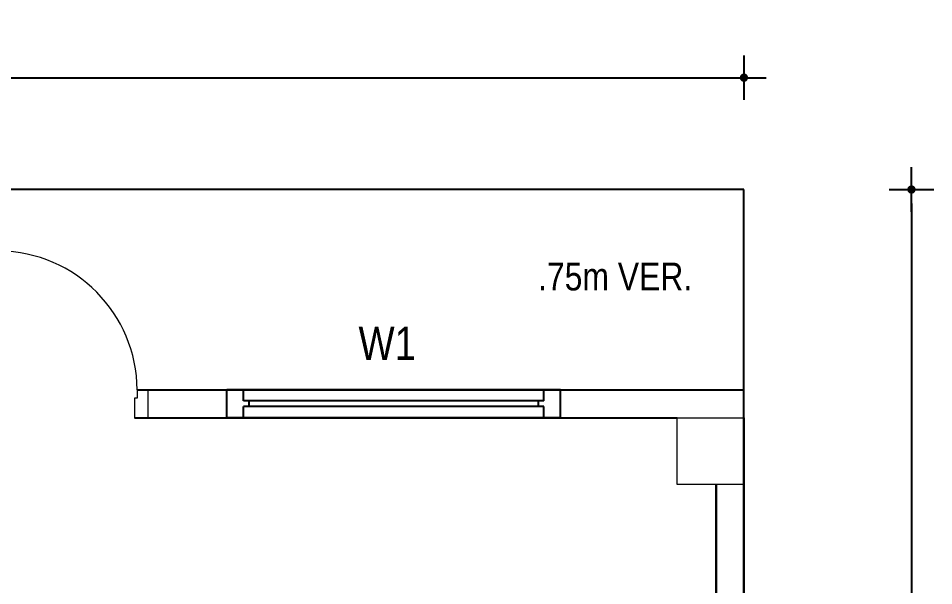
# Model space of a CAD drawing. Header units: inches. Extents: x -4010 to 92088, y -38563 to -1318.
# Drawn here: x 43390 to 43554.5, y -29949.1 to -29847.2 of the extents above; entities that cross this region are included whole.
import ezdxf

# ---------------------------------------------------------------- set-up
doc = ezdxf.new("R2010")
doc.units = ezdxf.units.IN
doc.header["$MEASUREMENT"] = 0
doc.header["$PDMODE"] = 99
for name, color, linetype, lineweight in [('1-FOUNDATION DIM', 31, 'Continuous', 5), ('Colour 09', 210, 'Continuous', 9), ('door', 132, 'Continuous', 15)]:
    doc.layers.add(name, color=color, linetype=linetype, lineweight=lineweight)
for name, color, linetype in [('Brick wall', 3, 'Continuous'), ('col', 5, 'Continuous'), ('TEX', 7, 'Continuous'), ('WINDOOR', 7, 'Continuous')]:
    doc.layers.add(name, color=color, linetype=linetype)
doc.styles.add('ARIAL', font='arial.ttf')
doc.styles.get("Standard").update_dxf_attribs({"font": 'ARIALN.TTF'})
doc.dimstyles.new('3-8', dxfattribs={"dimscale": 1.25, "dimtxt": 6, "dimasz": 2, "dimexe": 0.18, "dimexo": 6, "dimgap": 0, "dimtad": 0, "dimdec": 0, "dimzin": 3, "dimdsep": 46, "dimlunit": 3, "dimtxsty": 'ARIAL', "dimblk": 'DD', "dimcen": 1, "dimse1": 1, "dimse2": 1, "dimclrd": 256, "dimclrt": 256, "dimadec": 0, "dimazin": 0, "dimtfac": 0.5, "dimtdec": 0, "dimtmove": 2, "dimatfit": 0, "dimfxl": 0.18, "dimtvp": 0.75, "dimfrac": 1, "dimtolj": 1, "dimtzin": 0, "dimarcsym": 0})

# ---------------------------------------------------------------- blocks, each defined once
blk = doc.blocks.new('A$C30843580')
at = {"layer": 'Colour 09'}
for p, q in [((0, 12), (12, 12)), ((0, 0), (0, 12)), ((12, 12), (12, 0)), ((12, 0), (0, 0))]:
    blk.add_line(p, q, dxfattribs=at)
blk = doc.blocks.new('D30')
at = {"layer": 'door'}
for p, q in [((2, 5), (2, 29.97)), ((3.25, 29.97), (2, 29.97)), ((3.25, 5), (3.25, 29.97)), ((2.4, 23.97), (2.4, 24.72)), ((2.85, 24.72), (2.4, 24.72)), ((2.85, 23.97), (2.85, 24.72)), ((2.4, 23.97), (2, 23.97)), ((3.25, 23.97), (2.85, 23.97)), ((2, 11), (2.4, 11)), ((2.4, 10.25), (2.4, 11)), ((2.4, 10.25), (2.85, 10.25)), ((2.85, 10.25), (2.85, 11)), ((2.85, 11), (3.25, 11)), ((0, 0), (0, 5)), ((0, 5), (2, 5)), ((2, 5), (2, 3.5)), ((2, 5), (3.25, 5)), ((30, 5), (28, 5)), ((28, 5), (28, 3.5)), ((30, 0), (30, 5)), ((2, 3.5), (2.5, 3.5)), ((2.5, 3.5), (2.5, 0)), ((28, 3.5), (27.5, 3.5)), ((27.5, 3.5), (27.5, 0)), ((2.5, 0), (0, 0)), ((27.5, 0), (30, 0))]:
    blk.add_line(p, q, dxfattribs=at)
blk.add_arc((2.89, 4.86), 25.11, 0.3204, 89.1727, dxfattribs=at)
blk = doc.blocks.new('DD')
for p, q in [((0, 1.6), (0, -1.6)), ((-1.6, 0), (1.6, 0))]:
    blk.add_line(p, q)
at = {"const_width": 0.3}
blk.add_lwpolyline([(-0.15, 0, 1), (0.15, 0, 1)], format="xyb", close=True, dxfattribs=at)
blk = doc.blocks.new('*D1144')
at = {"layer": 'col', "lineweight": -2}
blk.add_line((43078.88, -29857.83), (43517.88, -29857.83), dxfattribs=at)
at = {"layer": 'Defpoints', "color": 0}
for p in [(43520.38, -29857.83), (43076.38, -29877.93), (43520.38, -29877.93)]:
    blk.add_point(p, dxfattribs=at)
at = {"layer": 'col', "lineweight": -2, "xscale": 2.5, "yscale": 2.5, "zscale": 2.5, "rotation": 180}
blk.add_blockref('DD', (43076.38, -29857.83), dxfattribs=at)
at = {"layer": 'col', "lineweight": -2, "xscale": 2.5, "yscale": 2.5, "zscale": 2.5}
blk.add_blockref('DD', (43520.38, -29857.83), dxfattribs=at)
at = {"layer": 'col', "insert": (43298.38, -29852.08), "char_height": 7.5, "attachment_point": 5, "style": 'ARIAL'}
blk.add_mtext('\\A1;9.60m', dxfattribs=at)
blk = doc.blocks.new('*D1145')
at = {"layer": 'col', "lineweight": -2}
blk.add_line((43550.49, -29880.43), (43550.49, -30282.43), dxfattribs=at)
at = {"layer": 'Defpoints', "color": 0}
for p in [(43520.38, -29877.93), (43520.38, -30284.93), (43550.49, -30284.93)]:
    blk.add_point(p, dxfattribs=at)
at = {"layer": 'col', "lineweight": -2, "xscale": 2.5, "yscale": 2.5, "zscale": 2.5}
for p, rotation in [((43550.49, -29877.93), 90), ((43550.49, -30284.93), 270)]:
    blk.add_blockref('DD', p, dxfattribs=dict(at, rotation=rotation))
at = {"layer": 'col', "insert": (43544.74, -30081.43), "char_height": 7.5, "attachment_point": 5, "rotation": 90, "style": 'ARIAL'}
blk.add_mtext('\\A1;8.15m', dxfattribs=at)
blk = doc.blocks.new('W-1')
at = {"layer": 'WINDOOR'}
for p, q in [((-60, 0), (-60, -5)), ((-60, 0), (-57, 0)), ((-60, 0), (0, 0)), ((-57, 0), (-57, -2)), ((-3, 0), (-3, -2)), ((0, 0), (0, -5)), ((-57, -2), (-3, -2)), ((-57, -3), (-57, -5)), ((-57, -3), (-3, -3)), ((-56, -2), (-56, -3)), ((-4, -2), (-4, -3)), ((-3, -3), (-3, -5)), ((-57, -5), (-60, -5)), ((-60, -5), (0, -5)), ((0, -5), (-3, -5))]:
    blk.add_line(p, q, dxfattribs=at)

msp = doc.modelspace()

# ---------------------------------------------------------------- linework, layer by layer
at = {"layer": 'Brick wall'}
for p, q in [((43411.337, -29913.927), (43494.337, -29913.927)), ((43466.337, -29913.927), (43469.587, -29913.927)), ((43494.337, -29913.927), (43520.377, -29913.927)), ((43410.837, -29918.927), (43493.837, -29918.927)), ((43493.837, -29918.927), (43508.377, -29918.927)), ((43520.377, -30256.927), (43520.377, -29918.927)), ((43520.377, -29918.927), (43520.377, -30256.927)), ((43515.377, -30054.927), (43515.377, -29930.927)), ((43515.377, -29930.927), (43515.377, -30054.927))]:
    msp.add_line(p, q, dxfattribs=at)
at = {"layer": 'col'}
for p, q in [((43520.377, -29877.927), (43378.337, -29877.927)), ((43520.377, -29918.927), (43520.377, -29877.927)), ((43520.377, -29918.927), (43520.377, -29888.927))]:
    msp.add_line(p, q, dxfattribs=at)

# ---------------------------------------------------------------- block references
at = {"layer": '1-FOUNDATION DIM'}
msp.add_blockref('D30', (43383.337, -29918.927), dxfattribs=at)
at = {"layer": 'Colour 09'}
msp.add_blockref('A$C30843580', (43508.377, -29930.927), dxfattribs=at)
msp.add_blockref('A$C30843580', (43508.377, -29930.927), dxfattribs=at)
at = {"layer": 'WINDOOR', "ltscale": 10, "rotation": 180}
msp.add_blockref('W-1', (43427.439, -29918.927), dxfattribs=at)

# ---------------------------------------------------------------- texts
at = {"layer": 'TEX', "linetype": 'ByBlock'}
for s, insert, char_height, width, attachment_point in [('.75m VER.', (43497.238, -29896.133), 5, 75.17356, 8), ('{\\fArial Narrow|b0|i0|c0|p34;W1}', (43461.428, -29908.576), 6, 18.77154, 9)]:
    msp.add_mtext(s, dxfattribs=dict(at, insert=insert, char_height=char_height, width=width, attachment_point=attachment_point))

# ---------------------------------------------------------------- dimensions: what is measured, and where the dimension line sits
at = {"layer": 'col'}
dim = msp.add_linear_dim(base=(43520.377, -29857.828), p1=(43076.377, -29877.927), p2=(43520.377, -29877.927), text='9.60m', dimstyle='3-8', dxfattribs=at)
dim.commit()
dim.dimension.update_dxf_attribs({"geometry": '*D1144', "text_midpoint": (43298.377, -29852.084)})
dim = msp.add_linear_dim(base=(43550.485, -30284.927), p1=(43520.377, -29877.927), p2=(43520.377, -30284.927), angle=90, text='8.15m', dimstyle='3-8', dxfattribs=at)
dim.commit()
dim.dimension.update_dxf_attribs({"geometry": '*D1145', "text_midpoint": (43544.741, -30081.427)})

doc.saveas('drawing.dxf')
